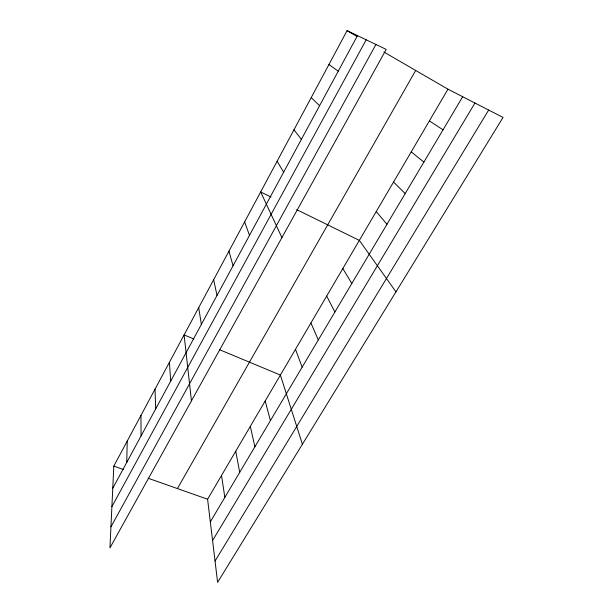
<?xml version="1.0" encoding="UTF-8"?>
<svg xmlns="http://www.w3.org/2000/svg" width="613" height="613" viewBox="0 0 613 613"><rect width="100%" height="100%" fill="white"/><g stroke="black" fill="none" stroke-linecap="round" stroke-linejoin="round"><path stroke-width="0.92" d="M126.738 462.432L127.236 441.046M113.811 466.11L109.949 547.892L386.205 49.415L347.081 30.65L113.811 466.11L123.512 469.535M112.761 488.293L357.463 35.631M111.895 506.645L366.176 39.807M110.945 526.866L375.922 44.481M177.425 488.576L415.683 70.457M207.592 499.227L447.973 89.192L503.051 117.42L217.607 582.35L207.592 499.227L148.208 478.263M210.32 521.862L462.677 96.731M212.573 540.543L474.968 103.03M215.048 561.064L488.661 110.049M193.8 338.951L184.099 334.905L191.44 400.848M219.316 349.594L280.386 375.056L302.401 444.249M270.977 197.018L260.671 191.953L281.926 237.583M296.684 209.631L359.341 240.388L395.96 291.857M347.081 30.65L356.889 36.336M383.845 51.982L447.973 89.192M429.391 120.899L443.03 129.826M328.92 64.549L338.269 71.131M411.246 151.848L423.874 162.1M311.22 97.597L319.58 105.697M393.531 182.061L405.193 193.57M376.236 211.562L386.972 224.266M293.956 129.826L301.381 139.366M342.828 268.555L351.824 283.474M277.107 161.273L283.643 172.176M326.691 296.079L334.874 312.025M310.906 322.997L318.323 339.916M295.481 349.31L302.148 367.156M244.625 221.906L249.499 235.346M228.963 251.154L233.055 265.758M265.184 400.994L270.433 420.587M250.311 426.364L254.885 446.777M213.653 279.72L217.017 295.435M235.76 451.183L239.698 472.37M198.704 307.634L201.363 324.4M221.523 475.466L224.841 497.396M169.387 362.36L170.705 381.102M155.012 389.194L155.702 408.863M140.967 415.415L141.051 435.966"/></g></svg>
